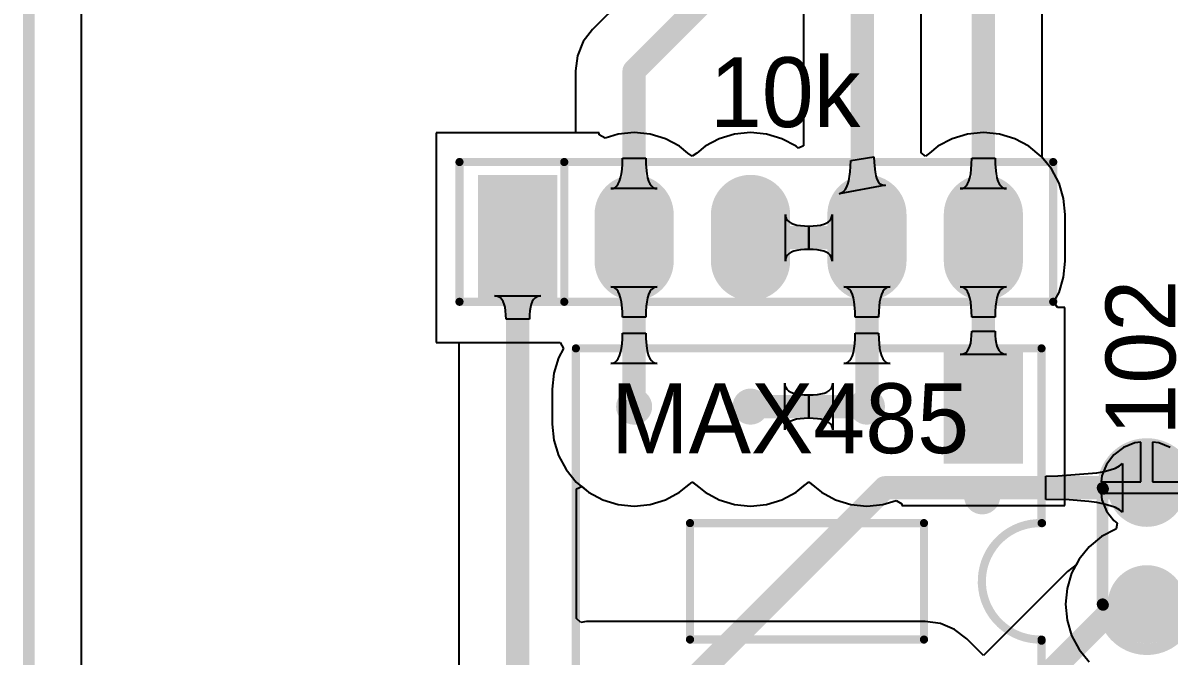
# Model space of a CAD drawing. Header units: millimetres. Extents: x 0 to 190, y 0 to 100.
# Drawn here: x -0.13 to 24.88, y 21.74 to 35.55 of the extents above; entities that cross this region are included whole.
import ezdxf

# ---------------------------------------------------------------- set-up
doc = ezdxf.new("R2010")
doc.units = ezdxf.units.MM
for name, color, linetype in [('BottomLayer', 5, 'Continuous'), ('BottomSolder', 6, 'Continuous'), ('KeepOutLayer', 6, 'Continuous'), ('MultiLayer', 9, 'Continuous'), ('PadHoleLayer', 156, 'Continuous'), ('TopLayer', 1, 'Continuous'), ('TopOverlay', 2, 'Continuous'), ('TopSolder', 216, 'Continuous')]:
    doc.layers.add(name, color=color, linetype=linetype)

# ---------------------------------------------------------------- blocks, each defined once
blk = doc.blocks.new('RN4_2')
at = {"layer": 'BottomLayer'}
blk.add_hatch(color=5, dxfattribs=at).paths.add_polyline_path([(-0.762, 1.27), (0.762, 1.27), (0.762, -1.27), (-0.762, -1.27)])
h = blk.add_hatch(color=5, dxfattribs=at)
edge = h.paths.add_edge_path()
edge.add_arc((2.54, -0.508), 0.762, 180, 360)
edge.add_line((3.302, -0.508), (3.302, 0.508))
edge.add_arc((2.54, 0.508), 0.762, 0, 180)
edge.add_line((1.778, 0.508), (1.778, -0.508))
h = blk.add_hatch(color=5, dxfattribs=at)
edge = h.paths.add_edge_path()
edge.add_arc((5.08, -0.508), 0.762, 180, 360)
edge.add_line((5.842, -0.508), (5.842, 0.508))
edge.add_arc((5.08, 0.508), 0.762, 0, 180)
edge.add_line((4.318, 0.508), (4.318, -0.508))
h = blk.add_hatch(color=5, dxfattribs=at)
edge = h.paths.add_edge_path()
edge.add_arc((7.62, -0.508), 0.762, 180, 360)
edge.add_line((8.382, -0.508), (8.382, 0.508))
edge.add_arc((7.62, 0.508), 0.762, 0, 180)
edge.add_line((6.858, 0.508), (6.858, -0.508))
h = blk.add_hatch(color=5, dxfattribs=at)
edge = h.paths.add_edge_path()
edge.add_arc((10.16, -0.508), 0.762, 180, 360)
edge.add_line((10.922, -0.508), (10.922, 0.508))
edge.add_arc((10.16, 0.508), 0.762, 0, 180)
edge.add_line((9.398, 0.508), (9.398, -0.508))
at = {"layer": 'BottomSolder'}
blk.add_hatch(color=6, dxfattribs=at).paths.add_polyline_path([(-0.8636, 1.3716), (0.8636, 1.3716), (0.8636, -1.3716), (-0.8636, -1.3716)])
h = blk.add_hatch(color=6, dxfattribs=at)
edge = h.paths.add_edge_path()
edge.add_arc((2.54, -0.508), 0.8636, 180, 360)
edge.add_line((3.4036, -0.508), (3.4036, 0.508))
edge.add_arc((2.54, 0.508), 0.8636, 0, 180)
edge.add_line((1.6764, 0.508), (1.6764, -0.508))
h = blk.add_hatch(color=6, dxfattribs=at)
edge = h.paths.add_edge_path()
edge.add_arc((5.08, -0.508), 0.8636, 180, 360)
edge.add_line((5.9436, -0.508), (5.9436, 0.508))
edge.add_arc((5.08, 0.508), 0.8636, 0, 180)
edge.add_line((4.2164, 0.508), (4.2164, -0.508))
h = blk.add_hatch(color=6, dxfattribs=at)
edge = h.paths.add_edge_path()
edge.add_arc((7.62, -0.508), 0.8636, 180, 360)
edge.add_line((8.4836, -0.508), (8.4836, 0.508))
edge.add_arc((7.62, 0.508), 0.8636, 0, 180)
edge.add_line((6.7564, 0.508), (6.7564, -0.508))
h = blk.add_hatch(color=6, dxfattribs=at)
edge = h.paths.add_edge_path()
edge.add_arc((10.16, -0.508), 0.8636, 180, 360)
edge.add_line((11.0236, -0.508), (11.0236, 0.508))
edge.add_arc((10.16, 0.508), 0.8636, 0, 180)
edge.add_line((9.2964, 0.508), (9.2964, -0.508))
at = {"layer": 'MultiLayer'}
blk.add_hatch(color=9, dxfattribs=at).paths.add_polyline_path([(-0.762, 1.27), (0.762, 1.27), (0.762, -1.27), (-0.762, -1.27)])
h = blk.add_hatch(color=9, dxfattribs=at)
edge = h.paths.add_edge_path()
edge.add_arc((2.54, -0.508), 0.762, 180, 360)
edge.add_line((3.302, -0.508), (3.302, 0.508))
edge.add_arc((2.54, 0.508), 0.762, 0, 180)
edge.add_line((1.778, 0.508), (1.778, -0.508))
h = blk.add_hatch(color=9, dxfattribs=at)
edge = h.paths.add_edge_path()
edge.add_arc((5.08, -0.508), 0.762, 180, 360)
edge.add_line((5.842, -0.508), (5.842, 0.508))
edge.add_arc((5.08, 0.508), 0.762, 0, 180)
edge.add_line((4.318, 0.508), (4.318, -0.508))
h = blk.add_hatch(color=9, dxfattribs=at)
edge = h.paths.add_edge_path()
edge.add_arc((7.62, -0.508), 0.762, 180, 360)
edge.add_line((8.382, -0.508), (8.382, 0.508))
edge.add_arc((7.62, 0.508), 0.762, 0, 180)
edge.add_line((6.858, 0.508), (6.858, -0.508))
h = blk.add_hatch(color=9, dxfattribs=at)
edge = h.paths.add_edge_path()
edge.add_arc((10.16, -0.508), 0.762, 180, 360)
edge.add_line((10.922, -0.508), (10.922, 0.508))
edge.add_arc((10.16, 0.508), 0.762, 0, 180)
edge.add_line((9.398, 0.508), (9.398, -0.508))
at = {"layer": 'PadHoleLayer'}
h = blk.add_hatch(color=156, dxfattribs=at)
edge = h.paths.add_edge_path()
edge.add_arc((0, 0), 0.4064, 0, 360)
h = blk.add_hatch(color=156, dxfattribs=at)
edge = h.paths.add_edge_path()
edge.add_arc((2.54, 0), 0.4064, 0, 360)
h = blk.add_hatch(color=156, dxfattribs=at)
edge = h.paths.add_edge_path()
edge.add_arc((5.08, 0), 0.4064, 0, 360)
h = blk.add_hatch(color=156, dxfattribs=at)
edge = h.paths.add_edge_path()
edge.add_arc((7.62, 0), 0.4064, 0, 360)
h = blk.add_hatch(color=156, dxfattribs=at)
edge = h.paths.add_edge_path()
edge.add_arc((10.16, 0), 0.4064, 0, 360)
at = {"layer": 'TopLayer'}
blk.add_hatch(color=1, dxfattribs=at).paths.add_polyline_path([(-0.762, 1.27), (0.762, 1.27), (0.762, -1.27), (-0.762, -1.27)])
h = blk.add_hatch(color=1, dxfattribs=at)
edge = h.paths.add_edge_path()
edge.add_arc((2.54, -0.508), 0.762, 180, 360)
edge.add_line((3.302, -0.508), (3.302, 0.508))
edge.add_arc((2.54, 0.508), 0.762, 0, 180)
edge.add_line((1.778, 0.508), (1.778, -0.508))
h = blk.add_hatch(color=1, dxfattribs=at)
edge = h.paths.add_edge_path()
edge.add_arc((5.08, -0.508), 0.762, 180, 360)
edge.add_line((5.842, -0.508), (5.842, 0.508))
edge.add_arc((5.08, 0.508), 0.762, 0, 180)
edge.add_line((4.318, 0.508), (4.318, -0.508))
h = blk.add_hatch(color=1, dxfattribs=at)
edge = h.paths.add_edge_path()
edge.add_arc((7.62, -0.508), 0.762, 180, 360)
edge.add_line((8.382, -0.508), (8.382, 0.508))
edge.add_arc((7.62, 0.508), 0.762, 0, 180)
edge.add_line((6.858, 0.508), (6.858, -0.508))
h = blk.add_hatch(color=1, dxfattribs=at)
edge = h.paths.add_edge_path()
edge.add_arc((10.16, -0.508), 0.762, 180, 360)
edge.add_line((10.922, -0.508), (10.922, 0.508))
edge.add_arc((10.16, 0.508), 0.762, 0, 180)
edge.add_line((9.398, 0.508), (9.398, -0.508))
at = {"layer": 'TopSolder'}
blk.add_hatch(color=216, dxfattribs=at).paths.add_polyline_path([(-0.8636, 1.3716), (0.8636, 1.3716), (0.8636, -1.3716), (-0.8636, -1.3716)])
h = blk.add_hatch(color=216, dxfattribs=at)
edge = h.paths.add_edge_path()
edge.add_arc((2.54, -0.508), 0.8636, 180, 360)
edge.add_line((3.4036, -0.508), (3.4036, 0.508))
edge.add_arc((2.54, 0.508), 0.8636, 0, 180)
edge.add_line((1.6764, 0.508), (1.6764, -0.508))
h = blk.add_hatch(color=216, dxfattribs=at)
edge = h.paths.add_edge_path()
edge.add_arc((5.08, -0.508), 0.8636, 180, 360)
edge.add_line((5.9436, -0.508), (5.9436, 0.508))
edge.add_arc((5.08, 0.508), 0.8636, 0, 180)
edge.add_line((4.2164, 0.508), (4.2164, -0.508))
h = blk.add_hatch(color=216, dxfattribs=at)
edge = h.paths.add_edge_path()
edge.add_arc((7.62, -0.508), 0.8636, 180, 360)
edge.add_line((8.4836, -0.508), (8.4836, 0.508))
edge.add_arc((7.62, 0.508), 0.8636, 0, 180)
edge.add_line((6.7564, 0.508), (6.7564, -0.508))
h = blk.add_hatch(color=216, dxfattribs=at)
edge = h.paths.add_edge_path()
edge.add_arc((10.16, -0.508), 0.8636, 180, 360)
edge.add_line((11.0236, -0.508), (11.0236, 0.508))
edge.add_arc((10.16, 0.508), 0.8636, 0, 180)
edge.add_line((9.2964, 0.508), (9.2964, -0.508))
at = {"layer": 'TopOverlay', "const_width": 0.1778}
for points in [[(-1.27, 1.651), (11.684, 1.651)], [(-1.27, -1.397), (-1.27, 1.651)], [(1.016, -1.397), (1.016, 1.651)], [(11.684, -1.397), (11.684, 1.651)], [(-1.27, -1.397), (11.684, -1.397)]]:
    blk.add_lwpolyline(points, dxfattribs=at)
at = {"layer": 'TopOverlay', "const_width": 0.0889}
for points in [[(-1.31445, 1.651, 1), (-1.22555, 1.651, 1)], [(-1.31445, 1.651, 1), (-1.22555, 1.651, 1)], [(0.97155, 1.651, 1), (1.06045, 1.651, 1)], [(11.63955, 1.651, 1), (11.72845, 1.651, 1)], [(11.63955, 1.651, 1), (11.72845, 1.651, 1)], [(-1.31445, -1.397, 1), (-1.22555, -1.397, 1)], [(-1.31445, -1.397, 1), (-1.22555, -1.397, 1)], [(0.97155, -1.397, 1), (1.06045, -1.397, 1)], [(11.63955, -1.397, 1), (11.72845, -1.397, 1)], [(11.63955, -1.397, 1), (11.72845, -1.397, 1)]]:
    blk.add_lwpolyline(points, format="xyb", close=True, dxfattribs=at)
blk = doc.blocks.new('DIP8_W0_3_14')
at = {"layer": 'BottomLayer'}
h = blk.add_hatch(color=5, dxfattribs=at)
edge = h.paths.add_edge_path()
edge.add_arc((0, 7.239), 0.762, 180, 360)
edge.add_line((0.762, 7.239), (0.762, 8.001))
edge.add_arc((0, 8.001), 0.762, 0, 180)
edge.add_line((-0.762, 8.001), (-0.762, 7.239))
h = blk.add_hatch(color=5, dxfattribs=at)
edge = h.paths.add_edge_path()
edge.add_arc((2.54, 7.239), 0.762, 180, 360)
edge.add_line((3.302, 7.239), (3.302, 8.001))
edge.add_arc((2.54, 8.001), 0.762, 0, 180)
edge.add_line((1.778, 8.001), (1.778, 7.239))
h = blk.add_hatch(color=5, dxfattribs=at)
edge = h.paths.add_edge_path()
edge.add_arc((5.08, 7.239), 0.762, 180, 360)
edge.add_line((5.842, 7.239), (5.842, 8.001))
edge.add_arc((5.08, 8.001), 0.762, 0, 180)
edge.add_line((4.318, 8.001), (4.318, 7.239))
h = blk.add_hatch(color=5, dxfattribs=at)
edge = h.paths.add_edge_path()
edge.add_arc((7.62, 7.239), 0.762, 180, 360)
edge.add_line((8.382, 7.239), (8.382, 8.001))
edge.add_arc((7.62, 8.001), 0.762, 0, 180)
edge.add_line((6.858, 8.001), (6.858, 7.239))
blk.add_hatch(color=5, dxfattribs=at).paths.add_polyline_path([(-0.762, -1.143), (-0.762, 1.143), (0.762, 1.143), (0.762, -1.143)])
at = {"layer": 'BottomSolder'}
h = blk.add_hatch(color=6, dxfattribs=at)
edge = h.paths.add_edge_path()
edge.add_arc((0, 7.239), 0.864, 180, 360)
edge.add_line((0.864, 7.239), (0.864, 8.001))
edge.add_arc((0, 8.001), 0.864, 0, 180)
edge.add_line((-0.864, 8.001), (-0.864, 7.239))
h = blk.add_hatch(color=6, dxfattribs=at)
edge = h.paths.add_edge_path()
edge.add_arc((2.54, 7.239), 0.864, 180, 360)
edge.add_line((3.404, 7.239), (3.404, 8.001))
edge.add_arc((2.54, 8.001), 0.864, 0, 180)
edge.add_line((1.676, 8.001), (1.676, 7.239))
h = blk.add_hatch(color=6, dxfattribs=at)
edge = h.paths.add_edge_path()
edge.add_arc((5.08, 7.239), 0.864, 180, 360)
edge.add_line((5.944, 7.239), (5.944, 8.001))
edge.add_arc((5.08, 8.001), 0.864, 0, 180)
edge.add_line((4.216, 8.001), (4.216, 7.239))
h = blk.add_hatch(color=6, dxfattribs=at)
edge = h.paths.add_edge_path()
edge.add_arc((7.62, 7.239), 0.864, 180, 360)
edge.add_line((8.484, 7.239), (8.484, 8.001))
edge.add_arc((7.62, 8.001), 0.864, 0, 180)
edge.add_line((6.756, 8.001), (6.756, 7.239))
blk.add_hatch(color=6, dxfattribs=at).paths.add_polyline_path([(-0.864, -1.245), (-0.864, 1.245), (0.864, 1.245), (0.864, -1.245)])
at = {"layer": 'MultiLayer'}
h = blk.add_hatch(color=9, dxfattribs=at)
edge = h.paths.add_edge_path()
edge.add_arc((0, 7.239), 0.762, 180, 360)
edge.add_line((0.762, 7.239), (0.762, 8.001))
edge.add_arc((0, 8.001), 0.762, 0, 180)
edge.add_line((-0.762, 8.001), (-0.762, 7.239))
h = blk.add_hatch(color=9, dxfattribs=at)
edge = h.paths.add_edge_path()
edge.add_arc((2.54, 7.239), 0.762, 180, 360)
edge.add_line((3.302, 7.239), (3.302, 8.001))
edge.add_arc((2.54, 8.001), 0.762, 0, 180)
edge.add_line((1.778, 8.001), (1.778, 7.239))
h = blk.add_hatch(color=9, dxfattribs=at)
edge = h.paths.add_edge_path()
edge.add_arc((5.08, 7.239), 0.762, 180, 360)
edge.add_line((5.842, 7.239), (5.842, 8.001))
edge.add_arc((5.08, 8.001), 0.762, 0, 180)
edge.add_line((4.318, 8.001), (4.318, 7.239))
h = blk.add_hatch(color=9, dxfattribs=at)
edge = h.paths.add_edge_path()
edge.add_arc((7.62, 7.239), 0.762, 180, 360)
edge.add_line((8.382, 7.239), (8.382, 8.001))
edge.add_arc((7.62, 8.001), 0.762, 0, 180)
edge.add_line((6.858, 8.001), (6.858, 7.239))
blk.add_hatch(color=9, dxfattribs=at).paths.add_polyline_path([(-0.762, -1.143), (-0.762, 1.143), (0.762, 1.143), (0.762, -1.143)])
at = {"layer": 'PadHoleLayer'}
h = blk.add_hatch(color=156, dxfattribs=at)
edge = h.paths.add_edge_path()
edge.add_arc((0, 7.62), 0.394, 0, 360)
h = blk.add_hatch(color=156, dxfattribs=at)
edge = h.paths.add_edge_path()
edge.add_arc((2.54, 7.62), 0.394, 0, 360)
h = blk.add_hatch(color=156, dxfattribs=at)
edge = h.paths.add_edge_path()
edge.add_arc((5.08, 7.62), 0.394, 0, 360)
h = blk.add_hatch(color=156, dxfattribs=at)
edge = h.paths.add_edge_path()
edge.add_arc((7.62, 7.62), 0.394, 0, 360)
h = blk.add_hatch(color=156, dxfattribs=at)
edge = h.paths.add_edge_path()
edge.add_arc((0, 0), 0.394, 0, 360)
h = blk.add_hatch(color=156, dxfattribs=at)
edge = h.paths.add_edge_path()
edge.add_arc((2.54, 0), 0.394, 0, 360)
h = blk.add_hatch(color=156, dxfattribs=at)
edge = h.paths.add_edge_path()
edge.add_arc((5.08, 0), 0.394, 0, 360)
h = blk.add_hatch(color=156, dxfattribs=at)
edge = h.paths.add_edge_path()
edge.add_arc((7.62, 0), 0.394, 0, 360)
at = {"layer": 'TopLayer'}
h = blk.add_hatch(color=1, dxfattribs=at)
edge = h.paths.add_edge_path()
edge.add_arc((0, 7.239), 0.762, 180, 360)
edge.add_line((0.762, 7.239), (0.762, 8.001))
edge.add_arc((0, 8.001), 0.762, 0, 180)
edge.add_line((-0.762, 8.001), (-0.762, 7.239))
h = blk.add_hatch(color=1, dxfattribs=at)
edge = h.paths.add_edge_path()
edge.add_arc((2.54, 7.239), 0.762, 180, 360)
edge.add_line((3.302, 7.239), (3.302, 8.001))
edge.add_arc((2.54, 8.001), 0.762, 0, 180)
edge.add_line((1.778, 8.001), (1.778, 7.239))
h = blk.add_hatch(color=1, dxfattribs=at)
edge = h.paths.add_edge_path()
edge.add_arc((5.08, 7.239), 0.762, 180, 360)
edge.add_line((5.842, 7.239), (5.842, 8.001))
edge.add_arc((5.08, 8.001), 0.762, 0, 180)
edge.add_line((4.318, 8.001), (4.318, 7.239))
h = blk.add_hatch(color=1, dxfattribs=at)
edge = h.paths.add_edge_path()
edge.add_arc((7.62, 7.239), 0.762, 180, 360)
edge.add_line((8.382, 7.239), (8.382, 8.001))
edge.add_arc((7.62, 8.001), 0.762, 0, 180)
edge.add_line((6.858, 8.001), (6.858, 7.239))
blk.add_hatch(color=1, dxfattribs=at).paths.add_polyline_path([(-0.762, -1.143), (-0.762, 1.143), (0.762, 1.143), (0.762, -1.143)])
at = {"layer": 'TopSolder'}
h = blk.add_hatch(color=216, dxfattribs=at)
edge = h.paths.add_edge_path()
edge.add_arc((0, 7.239), 0.864, 180, 360)
edge.add_line((0.864, 7.239), (0.864, 8.001))
edge.add_arc((0, 8.001), 0.864, 0, 180)
edge.add_line((-0.864, 8.001), (-0.864, 7.239))
h = blk.add_hatch(color=216, dxfattribs=at)
edge = h.paths.add_edge_path()
edge.add_arc((2.54, 7.239), 0.864, 180, 360)
edge.add_line((3.404, 7.239), (3.404, 8.001))
edge.add_arc((2.54, 8.001), 0.864, 0, 180)
edge.add_line((1.676, 8.001), (1.676, 7.239))
h = blk.add_hatch(color=216, dxfattribs=at)
edge = h.paths.add_edge_path()
edge.add_arc((5.08, 7.239), 0.864, 180, 360)
edge.add_line((5.944, 7.239), (5.944, 8.001))
edge.add_arc((5.08, 8.001), 0.864, 0, 180)
edge.add_line((4.216, 8.001), (4.216, 7.239))
h = blk.add_hatch(color=216, dxfattribs=at)
edge = h.paths.add_edge_path()
edge.add_arc((7.62, 7.239), 0.864, 180, 360)
edge.add_line((8.484, 7.239), (8.484, 8.001))
edge.add_arc((7.62, 8.001), 0.864, 0, 180)
edge.add_line((6.756, 8.001), (6.756, 7.239))
blk.add_hatch(color=216, dxfattribs=at).paths.add_polyline_path([(-0.864, -1.245), (-0.864, 1.245), (0.864, 1.245), (0.864, -1.245)])
at = {"layer": 'TopOverlay', "const_width": 0.178}
for points in [[(-1.27, 8.89), (-1.27, 5.105)], [(8.89, 8.89), (-1.27, 8.89)], [(8.89, 8.89), (8.89, -1.27)], [(1.295, 5.08), (1.295, 2.54)], [(6.401, 5.08), (1.295, 5.08)], [(6.401, 5.08), (6.401, 2.54)], [(-1.27, 2.54), (-1.27, -1.27)], [(6.401, 2.54), (1.295, 2.54)], [(8.89, -1.27), (-1.27, -1.27)]]:
    blk.add_lwpolyline(points, dxfattribs=at)
at = {"layer": 'TopOverlay'}
for points, const_width in [([(-1.314, 8.89, 1), (-1.226, 8.89, 1)], 0.0889), ([(-1.314, 8.89, 1), (-1.226, 8.89, 1)], 0.0889), ([(8.846, 8.89, 1), (8.934, 8.89, 1)], 0.0889), ([(8.846, 8.89, 1), (8.934, 8.89, 1)], 0.0889), ([(-1.314, 5.105, 1), (-1.226, 5.105, 1)], 0.0889), ([(-1.314, 5.08, 1), (-1.226, 5.08, 1)], 0.0889), ([(1.251, 5.08, 1), (1.34, 5.08, 1)], 0.0889), ([(1.251, 5.08, 1), (1.34, 5.08, 1)], 0.0889), ([(6.356, 5.08, 1), (6.445, 5.08, 1)], 0.0889), ([(6.356, 5.08, 1), (6.445, 5.08, 1)], 0.0889), ([(-1.324, 2.541, 1), (-1.235, 2.541, 1)], 0.0889), ([(-1.314, 2.54, 1), (-1.226, 2.54, 1)], 0.0889), ([(1.251, 2.54, 1), (1.34, 2.54, 1)], 0.0889), ([(1.251, 2.54, 1), (1.34, 2.54, 1)], 0.0889), ([(6.356, 2.54, 1), (6.445, 2.54, 1)], 0.0889), ([(6.356, 2.54, 1), (6.445, 2.54, 1)], 0.0889), ([(0.229, 1.956, 1), (-0.178, 1.956, 1)], 0.381), ([(-0.273, 1.956, 1), (-0.083, 1.956, 1)], 0.191), ([(0.133, 1.956, 1), (0.324, 1.956, 1)], 0.191), ([(-1.314, -1.27, 1), (-1.226, -1.27, 1)], 0.0889), ([(-1.314, -1.27, 1), (-1.226, -1.27, 1)], 0.0889), ([(8.846, -1.27, 1), (8.934, -1.27, 1)], 0.0889), ([(8.846, -1.27, 1), (8.934, -1.27, 1)], 0.0889)]:
    blk.add_lwpolyline(points, format="xyb", close=True, dxfattribs=dict(at, const_width=const_width))
at = {"layer": 'TopOverlay', "const_width": 0.178}
blk.add_lwpolyline([(-1.27, 5.08, -1.030551), (-1.28, 2.541)], format="xyb", dxfattribs=at)
blk = doc.blocks.new('_______18')
at = {"layer": 'BottomLayer'}
h = blk.add_hatch(color=5, dxfattribs=at)
edge = h.paths.add_edge_path()
edge.add_arc((-1.27, 0), 0.75, 0, 360)
h = blk.add_hatch(color=5, dxfattribs=at)
edge = h.paths.add_edge_path()
edge.add_arc((1.27, 0), 0.75, 0, 360)
at = {"layer": 'BottomSolder'}
h = blk.add_hatch(color=6, dxfattribs=at)
edge = h.paths.add_edge_path()
edge.add_arc((-1.27, 0), 0.852, 0, 360)
h = blk.add_hatch(color=6, dxfattribs=at)
edge = h.paths.add_edge_path()
edge.add_arc((1.27, 0), 0.852, 0, 360)
at = {"layer": 'MultiLayer'}
h = blk.add_hatch(color=9, dxfattribs=at)
edge = h.paths.add_edge_path()
edge.add_arc((-1.27, 0), 0.75, 0, 360)
h = blk.add_hatch(color=9, dxfattribs=at)
edge = h.paths.add_edge_path()
edge.add_arc((1.27, 0), 0.75, 0, 360)
at = {"layer": 'PadHoleLayer'}
h = blk.add_hatch(color=156, dxfattribs=at)
edge = h.paths.add_edge_path()
edge.add_arc((-1.27, 0), 0.35, 0, 360)
h = blk.add_hatch(color=156, dxfattribs=at)
edge = h.paths.add_edge_path()
edge.add_arc((1.27, 0), 0.35, 0, 360)
at = {"layer": 'TopLayer'}
h = blk.add_hatch(color=1, dxfattribs=at)
edge = h.paths.add_edge_path()
edge.add_arc((-1.27, 0), 0.75, 0, 360)
h = blk.add_hatch(color=1, dxfattribs=at)
edge = h.paths.add_edge_path()
edge.add_arc((1.27, 0), 0.75, 0, 360)
at = {"layer": 'TopSolder'}
h = blk.add_hatch(color=216, dxfattribs=at)
edge = h.paths.add_edge_path()
edge.add_arc((-1.27, 0), 0.852, 0, 360)
h = blk.add_hatch(color=216, dxfattribs=at)
edge = h.paths.add_edge_path()
edge.add_arc((1.27, 0), 0.852, 0, 360)
at = {"layer": 'TopOverlay', "const_width": 0.254}
for points in [[(-1.27, -0.954, -1.018859), (-1.285, 0.955)], [(1.245, 0.954, -1.018859), (1.259, -0.955)]]:
    blk.add_lwpolyline(points, format="xyb", dxfattribs=at)
at = {"layer": 'TopOverlay', "const_width": 0.127}
for points in [[(-1.348, 0.955, 1), (-1.221, 0.955, 1)], [(-1.333, 0.965, 1), (-1.206, 0.965, 1)], [(1.181, 0.954, 1), (1.308, 0.954, 1)], [(1.206, 0.965, 1), (1.333, 0.965, 1)], [(-1.334, -0.954, 1), (-1.207, -0.954, 1)], [(-1.308, -0.965, 1), (-1.181, -0.965, 1)], [(1.13, -0.965, 1), (1.257, -0.965, 1)], [(1.196, -0.955, 1), (1.323, -0.955, 1)]]:
    blk.add_lwpolyline(points, format="xyb", close=True, dxfattribs=at)
at = {"layer": 'TopOverlay', "const_width": 0.254}
for points in [[(-1.27, 0.965), (1.27, 0.965)], [(-1.245, -0.965), (1.194, -0.965)]]:
    blk.add_lwpolyline(points, dxfattribs=at)

msp = doc.modelspace()

# ---------------------------------------------------------------- linework, layer by layer
at = {"layer": 'BottomLayer'}
for p, q in [((1.153, 1.175), (1.153, 98.923)), ((22.109, 32.611), (22.109, 51.158)), ((12.96, 36.061), (12.302, 35.404)), ((12.302, 35.404), (12.099, 35.139)), ((12.099, 35.139), (11.971, 34.83)), ((11.971, 34.83), (11.927, 34.498)), ((11.927, 34.498), (11.927, 33.147)), ((11.927, 33.147), (8.89, 33.147)), ((8.89, 33.147), (8.89, 28.575)), ((12.951, 32.467), (12.954, 32.593)), ((12.954, 32.593), (13.462, 32.593)), ((13.462, 32.593), (13.465, 32.467)), ((20.571, 32.467), (20.574, 32.593)), ((20.574, 32.593), (21.082, 32.593)), ((21.082, 32.593), (21.085, 32.467)), ((22.314, 32.362), (22.109, 32.611)), ((12.931, 32.256), (12.944, 32.355)), ((12.944, 32.355), (12.951, 32.467)), ((13.465, 32.467), (13.485, 32.256)), ((20.551, 32.256), (20.564, 32.355)), ((20.564, 32.355), (20.571, 32.467)), ((21.085, 32.467), (21.105, 32.256)), ((22.479, 32.053), (22.314, 32.362)), ((12.83, 31.991), (12.863, 32.037)), ((12.863, 32.037), (12.891, 32.097)), ((12.891, 32.097), (12.914, 32.17)), ((12.914, 32.17), (12.931, 32.256)), ((13.485, 32.256), (13.502, 32.17)), ((13.502, 32.17), (13.525, 32.097)), ((13.525, 32.097), (13.553, 32.037)), ((13.553, 32.037), (13.586, 31.991)), ((20.45, 31.991), (20.483, 32.037)), ((20.483, 32.037), (20.511, 32.097)), ((20.511, 32.097), (20.534, 32.17)), ((20.534, 32.17), (20.551, 32.256)), ((21.105, 32.256), (21.122, 32.17)), ((21.122, 32.17), (21.145, 32.097)), ((21.145, 32.097), (21.173, 32.037)), ((21.173, 32.037), (21.206, 31.991)), ((22.58, 31.718), (22.479, 32.053)), ((12.702, 31.932), (12.75, 31.938)), ((13.714, 31.932), (12.702, 31.932)), ((12.75, 31.938), (12.793, 31.958)), ((12.793, 31.958), (12.83, 31.991)), ((13.586, 31.991), (13.623, 31.958)), ((13.623, 31.958), (13.666, 31.938)), ((13.666, 31.938), (13.714, 31.932)), ((20.322, 31.932), (20.37, 31.938)), ((21.334, 31.932), (20.322, 31.932)), ((20.37, 31.938), (20.413, 31.958)), ((20.413, 31.958), (20.45, 31.991)), ((21.206, 31.991), (21.243, 31.958)), ((21.243, 31.958), (21.286, 31.938)), ((21.286, 31.938), (21.334, 31.932)), ((22.615, 31.369), (22.58, 31.718)), ((16.508, 30.353), (16.508, 31.369)), ((16.508, 31.369), (16.513, 31.32)), ((16.513, 31.32), (16.528, 31.277)), ((16.528, 31.277), (16.554, 31.239)), ((17.482, 31.239), (17.508, 31.278)), ((17.508, 31.278), (17.523, 31.321)), ((17.523, 31.321), (17.528, 31.369)), ((17.528, 31.369), (17.528, 30.353)), ((22.615, 30.353), (22.615, 31.369)), ((16.554, 31.239), (16.589, 31.206)), ((16.589, 31.206), (16.635, 31.178)), ((16.635, 31.178), (16.692, 31.156)), ((16.692, 31.156), (16.758, 31.138)), ((16.758, 31.138), (16.835, 31.125)), ((16.835, 31.125), (16.922, 31.118)), ((16.922, 31.118), (17.019, 31.115)), ((17.017, 31.115), (17.114, 31.118)), ((17.017, 30.607), (17.017, 31.115)), ((17.019, 31.115), (17.019, 30.607)), ((17.114, 31.118), (17.201, 31.125)), ((17.201, 31.125), (17.278, 31.138)), ((17.278, 31.138), (17.344, 31.156)), ((17.344, 31.156), (17.401, 31.178)), ((17.401, 31.178), (17.447, 31.206)), ((17.447, 31.206), (17.482, 31.239)), ((16.589, 30.516), (16.554, 30.483)), ((16.635, 30.543), (16.589, 30.516)), ((16.692, 30.566), (16.635, 30.543)), ((16.758, 30.584), (16.692, 30.566)), ((16.835, 30.597), (16.758, 30.584)), ((16.922, 30.604), (16.835, 30.597)), ((17.019, 30.607), (16.922, 30.604)), ((17.114, 30.604), (17.017, 30.607)), ((17.201, 30.597), (17.114, 30.604)), ((17.278, 30.584), (17.201, 30.597)), ((17.344, 30.566), (17.278, 30.584)), ((17.401, 30.544), (17.344, 30.566)), ((17.447, 30.516), (17.401, 30.544)), ((17.482, 30.483), (17.447, 30.516)), ((16.513, 30.401), (16.508, 30.353)), ((16.528, 30.444), (16.513, 30.401)), ((16.554, 30.483), (16.528, 30.444)), ((17.508, 30.445), (17.482, 30.483)), ((17.523, 30.402), (17.508, 30.445)), ((17.528, 30.353), (17.523, 30.402)), ((22.58, 30.004), (22.615, 30.353)), ((12.75, 29.784), (12.702, 29.79)), ((12.702, 29.79), (13.714, 29.79)), ((12.793, 29.764), (12.75, 29.784)), ((12.83, 29.731), (12.793, 29.764)), ((13.623, 29.764), (13.586, 29.731)), ((13.666, 29.784), (13.623, 29.764)), ((13.714, 29.79), (13.666, 29.784)), ((17.83, 29.784), (17.782, 29.79)), ((17.782, 29.79), (18.794, 29.79)), ((17.873, 29.764), (17.83, 29.784)), ((17.91, 29.731), (17.873, 29.764)), ((18.703, 29.764), (18.666, 29.731)), ((18.746, 29.784), (18.703, 29.764)), ((18.794, 29.79), (18.746, 29.784)), ((20.37, 29.784), (20.322, 29.79)), ((20.322, 29.79), (21.334, 29.79)), ((20.413, 29.764), (20.37, 29.784)), ((20.45, 29.731), (20.413, 29.764)), ((21.243, 29.764), (21.206, 29.731)), ((21.286, 29.784), (21.243, 29.764)), ((21.334, 29.79), (21.286, 29.784)), ((22.479, 29.669), (22.58, 30.004)), ((10.208, 29.589), (10.16, 29.594)), ((10.16, 29.594), (11.176, 29.594)), ((10.251, 29.574), (10.208, 29.589)), ((10.29, 29.548), (10.251, 29.574)), ((10.323, 29.513), (10.29, 29.548)), ((10.351, 29.467), (10.323, 29.513)), ((11.013, 29.513), (10.986, 29.467)), ((11.046, 29.548), (11.013, 29.513)), ((11.085, 29.574), (11.046, 29.548)), ((11.128, 29.589), (11.085, 29.574)), ((11.176, 29.594), (11.128, 29.589)), ((12.863, 29.685), (12.83, 29.731)), ((12.891, 29.625), (12.863, 29.685)), ((12.914, 29.552), (12.891, 29.625)), ((12.931, 29.466), (12.914, 29.552)), ((13.502, 29.552), (13.485, 29.466)), ((13.525, 29.625), (13.502, 29.552)), ((13.553, 29.685), (13.525, 29.625)), ((13.586, 29.731), (13.553, 29.685)), ((17.943, 29.685), (17.91, 29.731)), ((17.971, 29.625), (17.943, 29.685)), ((17.994, 29.552), (17.971, 29.625)), ((18.011, 29.466), (17.994, 29.552)), ((18.582, 29.552), (18.565, 29.466)), ((18.605, 29.625), (18.582, 29.552)), ((18.633, 29.685), (18.605, 29.625)), ((18.666, 29.731), (18.633, 29.685)), ((20.483, 29.685), (20.45, 29.731)), ((20.511, 29.625), (20.483, 29.685)), ((20.534, 29.552), (20.511, 29.625)), ((20.551, 29.466), (20.534, 29.552)), ((21.122, 29.552), (21.105, 29.466)), ((21.145, 29.625), (21.122, 29.552)), ((21.173, 29.685), (21.145, 29.625)), ((21.206, 29.731), (21.173, 29.685)), ((22.369, 29.464), (22.479, 29.669)), ((10.373, 29.411), (10.351, 29.467)), ((10.391, 29.345), (10.373, 29.411)), ((10.404, 29.269), (10.391, 29.345)), ((10.411, 29.183), (10.404, 29.269)), ((10.932, 29.269), (10.925, 29.183)), ((10.945, 29.345), (10.932, 29.269)), ((10.963, 29.411), (10.945, 29.345)), ((10.986, 29.467), (10.963, 29.411)), ((12.951, 29.255), (12.931, 29.466)), ((13.472, 29.367), (13.465, 29.255)), ((13.485, 29.466), (13.472, 29.367)), ((18.031, 29.255), (18.011, 29.466)), ((18.552, 29.367), (18.545, 29.255)), ((18.565, 29.466), (18.552, 29.367)), ((20.571, 29.255), (20.551, 29.466)), ((21.092, 29.367), (21.085, 29.255)), ((21.105, 29.466), (21.092, 29.367)), ((22.445, 29.337), (22.369, 29.464)), ((22.606, 29.337), (22.445, 29.337)), ((22.606, 25.019), (22.606, 29.337)), ((10.414, 29.086), (10.411, 29.183)), ((10.922, 29.086), (10.414, 29.086)), ((10.925, 29.183), (10.922, 29.086)), ((12.954, 29.129), (12.951, 29.255)), ((13.462, 29.129), (12.954, 29.129)), ((13.465, 29.255), (13.462, 29.129)), ((18.034, 29.129), (18.031, 29.255)), ((18.542, 29.129), (18.034, 29.129)), ((18.545, 29.255), (18.542, 29.129)), ((20.574, 29.129), (20.571, 29.255)), ((21.082, 29.129), (20.574, 29.129)), ((21.085, 29.255), (21.082, 29.129)), ((12.951, 28.657), (12.954, 28.783)), ((12.954, 28.783), (13.462, 28.783)), ((13.462, 28.783), (13.465, 28.657)), ((18.031, 28.657), (18.034, 28.783)), ((18.034, 28.783), (18.542, 28.783)), ((18.542, 28.783), (18.545, 28.657)), ((20.571, 28.729), (20.574, 28.826)), ((20.574, 28.826), (21.082, 28.826)), ((21.082, 28.826), (21.085, 28.729)), ((8.89, 28.575), (9.387, 28.575)), ((9.387, 28.575), (9.387, 20.784)), ((12.931, 28.446), (12.944, 28.545)), ((12.944, 28.545), (12.951, 28.657)), ((13.465, 28.657), (13.485, 28.446)), ((18.011, 28.446), (18.024, 28.545)), ((18.024, 28.545), (18.031, 28.657)), ((18.545, 28.657), (18.565, 28.446)), ((20.533, 28.499), (20.551, 28.565)), ((20.551, 28.565), (20.564, 28.642)), ((20.564, 28.642), (20.571, 28.729)), ((21.085, 28.729), (21.092, 28.642)), ((21.092, 28.642), (21.105, 28.565)), ((21.105, 28.565), (21.123, 28.499)), ((12.863, 28.227), (12.891, 28.287)), ((12.891, 28.287), (12.914, 28.36)), ((12.914, 28.36), (12.931, 28.446)), ((13.485, 28.446), (13.502, 28.36)), ((13.502, 28.36), (13.525, 28.287)), ((13.525, 28.287), (13.553, 28.227)), ((17.943, 28.227), (17.971, 28.287)), ((17.971, 28.287), (17.994, 28.36)), ((17.994, 28.36), (18.011, 28.446)), ((18.565, 28.446), (18.582, 28.36)), ((18.582, 28.36), (18.605, 28.287)), ((18.605, 28.287), (18.633, 28.227)), ((20.32, 28.315), (20.368, 28.32)), ((21.336, 28.315), (20.32, 28.315)), ((20.368, 28.32), (20.411, 28.335)), ((20.411, 28.335), (20.45, 28.361)), ((20.45, 28.361), (20.483, 28.397)), ((20.483, 28.397), (20.511, 28.443)), ((20.511, 28.443), (20.533, 28.499)), ((21.123, 28.499), (21.145, 28.443)), ((21.145, 28.443), (21.173, 28.397)), ((21.173, 28.397), (21.206, 28.361)), ((21.206, 28.361), (21.245, 28.335)), ((21.245, 28.335), (21.288, 28.32)), ((21.288, 28.32), (21.336, 28.315)), ((12.702, 28.122), (12.75, 28.128)), ((13.714, 28.122), (12.702, 28.122)), ((12.75, 28.128), (12.793, 28.148)), ((12.793, 28.148), (12.83, 28.181)), ((12.83, 28.181), (12.863, 28.227)), ((13.553, 28.227), (13.586, 28.181)), ((13.586, 28.181), (13.623, 28.148)), ((13.623, 28.148), (13.666, 28.128)), ((13.666, 28.128), (13.714, 28.122)), ((17.782, 28.122), (17.83, 28.128)), ((18.794, 28.122), (17.782, 28.122)), ((17.83, 28.128), (17.873, 28.148)), ((17.873, 28.148), (17.91, 28.181)), ((17.91, 28.181), (17.943, 28.227)), ((18.633, 28.227), (18.666, 28.181)), ((18.666, 28.181), (18.703, 28.148)), ((18.703, 28.148), (18.746, 28.128)), ((18.746, 28.128), (18.794, 28.122)), ((16.495, 26.67), (16.495, 27.686)), ((16.495, 27.686), (16.5, 27.637)), ((16.5, 27.637), (16.516, 27.594)), ((16.516, 27.594), (16.542, 27.556)), ((16.542, 27.556), (16.579, 27.523)), ((16.579, 27.523), (16.626, 27.495)), ((17.41, 27.495), (17.457, 27.523)), ((17.457, 27.523), (17.494, 27.556)), ((17.494, 27.556), (17.52, 27.594)), ((17.52, 27.594), (17.536, 27.637)), ((17.536, 27.637), (17.541, 27.686)), ((17.541, 27.686), (17.541, 26.67)), ((16.626, 27.495), (16.684, 27.473)), ((16.684, 27.473), (16.752, 27.455)), ((16.752, 27.455), (16.83, 27.442)), ((16.83, 27.442), (16.919, 27.435)), ((16.919, 27.435), (17.019, 27.432)), ((17.017, 27.432), (17.117, 27.435)), ((17.017, 26.924), (17.017, 27.432)), ((17.019, 27.432), (17.019, 26.924)), ((17.117, 27.435), (17.206, 27.442)), ((17.206, 27.442), (17.284, 27.455)), ((17.284, 27.455), (17.352, 27.473)), ((17.352, 27.473), (17.41, 27.495)), ((16.516, 26.762), (16.5, 26.719)), ((16.542, 26.8), (16.516, 26.762)), ((16.579, 26.833), (16.542, 26.8)), ((16.626, 26.861), (16.579, 26.833)), ((16.684, 26.883), (16.626, 26.861)), ((16.752, 26.901), (16.684, 26.883)), ((16.83, 26.914), (16.752, 26.901)), ((16.919, 26.921), (16.83, 26.914)), ((17.019, 26.924), (16.919, 26.921)), ((17.117, 26.921), (17.017, 26.924)), ((17.206, 26.914), (17.117, 26.921)), ((17.284, 26.901), (17.206, 26.914)), ((17.352, 26.883), (17.284, 26.901)), ((17.41, 26.861), (17.352, 26.883)), ((17.457, 26.833), (17.41, 26.861)), ((17.494, 26.8), (17.457, 26.833)), ((17.52, 26.762), (17.494, 26.8)), ((17.536, 26.719), (17.52, 26.762)), ((16.5, 26.719), (16.495, 26.67)), ((17.541, 26.67), (17.536, 26.719)), ((23.887, 26.285), (23.678, 26.124)), ((24.132, 26.386), (23.887, 26.285)), ((24.267, 26.404), (24.132, 26.386)), ((24.267, 25.535), (24.267, 26.404)), ((24.656, 26.386), (24.521, 26.404)), ((24.521, 26.404), (24.521, 25.535)), ((24.9, 26.285), (24.656, 26.386)), ((23.678, 26.124), (23.517, 25.914)), ((23.517, 25.914), (23.415, 25.67)), ((14.201, 25.311), (14.471, 25.534)), ((14.471, 25.534), (14.485, 25.534)), ((14.485, 25.534), (14.755, 25.311)), ((16.921, 25.46), (17.018, 25.529)), ((17.018, 25.529), (17.115, 25.46)), ((23.415, 25.67), (23.398, 25.535)), ((23.398, 25.535), (24.267, 25.535)), ((24.521, 25.535), (25.39, 25.535)), ((11.949, 25.382), (12.064, 25.436)), ((11.949, 22.557), (11.949, 25.382)), ((12.064, 25.436), (12.215, 25.311)), ((12.215, 25.311), (12.524, 25.146)), ((13.892, 25.146), (14.201, 25.311)), ((14.755, 25.311), (15.064, 25.146)), ((16.432, 25.146), (16.741, 25.311)), ((16.741, 25.311), (16.921, 25.46)), ((17.115, 25.46), (17.295, 25.311)), ((17.295, 25.311), (17.604, 25.146)), ((24.394, 25.281), (23.398, 25.281)), ((23.398, 25.281), (23.415, 25.146)), ((25.39, 25.281), (24.394, 25.281)), ((12.524, 25.146), (12.859, 25.045)), ((12.859, 25.045), (13.208, 25.01)), ((13.208, 25.01), (13.557, 25.045)), ((13.557, 25.045), (13.892, 25.146)), ((15.064, 25.146), (15.399, 25.045)), ((15.399, 25.045), (15.748, 25.01)), ((15.748, 25.01), (16.097, 25.045)), ((16.097, 25.045), (16.432, 25.146)), ((17.604, 25.146), (17.939, 25.045)), ((17.939, 25.045), (18.288, 25.01)), ((18.288, 25.01), (18.637, 25.045)), ((18.637, 25.045), (18.923, 25.132)), ((18.923, 25.132), (19.05, 25.059)), ((19.05, 25.059), (19.05, 25.019)), ((19.05, 25.019), (22.606, 25.019)), ((23.415, 25.146), (23.517, 24.901)), ((23.517, 24.901), (23.678, 24.692)), ((23.715, 24.507), (23.408, 24.343)), ((23.678, 24.692), (23.75, 24.636)), ((23.727, 24.511), (23.715, 24.507)), ((23.75, 24.636), (23.727, 24.511)), ((23.408, 24.343), (23.139, 24.123)), ((23.139, 24.123), (22.918, 23.854)), ((22.918, 23.854), (22.852, 23.73)), ((22.661, 23.584), (20.828, 21.751)), ((22.852, 23.73), (22.661, 23.584)), ((12.044, 22.473), (11.949, 22.557)), ((12.172, 22.49), (12.044, 22.473)), ((19.558, 22.49), (12.172, 22.49)), ((19.89, 22.446), (19.558, 22.49)), ((20.198, 22.318), (19.89, 22.446)), ((20.464, 22.115), (20.198, 22.318)), ((20.828, 21.751), (20.464, 22.115))]:
    msp.add_line(p, q, dxfattribs=at)
at = {"layer": 'BottomLayer', "const_width": 0.508}
for points in [[(20.828, 30.861), (20.828, 51.689)], [(13.208, 34.498), (20.066, 41.356)], [(13.208, 30.861), (13.208, 34.498)], [(10.668, 19.705), (10.668, 30.861)], [(13.208, 27.178), (13.208, 30.861)], [(15.748, 30.861), (18.288, 30.861)], [(18.288, 27.178), (18.288, 30.861)], [(20.828, 27.178), (20.828, 30.861)], [(15.748, 27.178), (18.288, 27.178)], [(24.394, 25.408), (27.086, 25.408)], [(24.204, 22.678), (24.394, 22.868)], [(24.394, 22.868), (27.086, 22.868)], [(20.828, 19.939), (23.567, 22.678)], [(23.567, 22.678), (24.204, 22.678)]]:
    msp.add_lwpolyline(points, dxfattribs=at)
at = {"layer": 'BottomLayer', "const_width": 0.254}
for points in [[(13.081, 34.498, 1), (13.335, 34.498, 1)], [(13.081, 34.498, 1), (13.335, 34.498, 1)], [(10.541, 30.861, 1), (10.795, 30.861, 1)], [(13.081, 30.861, 1), (13.335, 30.861, 1)], [(13.081, 30.861, 1), (13.335, 30.861, 1)], [(15.621, 30.861, 1), (15.875, 30.861, 1)], [(18.161, 30.861, 1), (18.415, 30.861, 1)], [(18.161, 30.861, 1), (18.415, 30.861, 1)], [(20.701, 30.861, 1), (20.955, 30.861, 1)], [(20.701, 30.861, 1), (20.955, 30.861, 1)], [(13.081, 27.178, 1), (13.335, 27.178, 1)], [(15.621, 27.178, 1), (15.875, 27.178, 1)], [(18.161, 27.178, 1), (18.415, 27.178, 1)], [(18.161, 27.178, 1), (18.415, 27.178, 1)], [(20.701, 27.178, 1), (20.955, 27.178, 1)], [(24.267, 25.408, 1), (24.521, 25.408, 1)], [(24.267, 22.868, 1), (24.521, 22.868, 1)], [(24.267, 22.868, 1), (24.521, 22.868, 1)], [(23.44, 22.678, 1), (23.694, 22.678, 1)], [(23.44, 22.678, 1), (23.694, 22.678, 1)], [(24.077, 22.678, 1), (24.331, 22.678, 1)], [(24.077, 22.678, 1), (24.331, 22.678, 1)]]:
    msp.add_lwpolyline(points, format="xyb", close=True, dxfattribs=at)
at = {"layer": 'KeepOutLayer', "const_width": 0.254}
msp.add_lwpolyline([(0, 0), (0, 100.076)], dxfattribs=at)
at = {"layer": 'TopLayer'}
for p, q in [((1.153, 1.175), (1.153, 98.923)), ((19.468, 32.714), (19.468, 41.393)), ((16.906, 41.223), (16.906, 32.867)), ((12.446, 33.147), (8.89, 33.147)), ((8.89, 33.147), (8.89, 28.575)), ((12.446, 33.107), (12.446, 33.147)), ((12.573, 33.034), (12.446, 33.107)), ((12.859, 33.121), (12.573, 33.034)), ((13.208, 33.156), (12.859, 33.121)), ((13.557, 33.121), (13.208, 33.156)), ((13.892, 33.02), (13.557, 33.121)), ((14.201, 32.855), (13.892, 33.02)), ((15.064, 33.02), (14.755, 32.855)), ((15.399, 33.121), (15.064, 33.02)), ((15.748, 33.156), (15.399, 33.121)), ((16.097, 33.121), (15.748, 33.156)), ((16.432, 33.02), (16.097, 33.121)), ((16.741, 32.855), (16.432, 33.02)), ((20.144, 33.02), (19.835, 32.855)), ((20.479, 33.121), (20.144, 33.02)), ((20.828, 33.156), (20.479, 33.121)), ((21.177, 33.121), (20.828, 33.156)), ((21.512, 33.02), (21.177, 33.121)), ((21.821, 32.855), (21.512, 33.02)), ((14.381, 32.706), (14.201, 32.855)), ((14.755, 32.855), (14.575, 32.706)), ((16.791, 32.813), (16.741, 32.855)), ((16.906, 32.867), (16.791, 32.813)), ((19.835, 32.855), (19.655, 32.706)), ((22.091, 32.632), (21.821, 32.855)), ((14.478, 32.637), (14.381, 32.706)), ((14.575, 32.706), (14.478, 32.637)), ((17.93, 32.418), (17.933, 32.548)), ((17.933, 32.548), (18.441, 32.624)), ((18.441, 32.624), (18.444, 32.499)), ((19.565, 32.642), (19.468, 32.714)), ((19.655, 32.706), (19.565, 32.642)), ((22.314, 32.362), (22.091, 32.632)), ((17.91, 32.197), (17.923, 32.301)), ((17.923, 32.301), (17.93, 32.418)), ((18.444, 32.499), (18.464, 32.291)), ((18.464, 32.291), (18.481, 32.208)), ((22.479, 32.053), (22.314, 32.362)), ((18.694, 32.009), (17.681, 31.821)), ((17.842, 31.96), (17.87, 32.026)), ((17.87, 32.026), (17.893, 32.105)), ((17.893, 32.105), (17.91, 32.197)), ((18.481, 32.208), (18.504, 32.139)), ((18.504, 32.139), (18.532, 32.085)), ((18.532, 32.085), (18.565, 32.045)), ((18.565, 32.045), (18.603, 32.019)), ((18.603, 32.019), (18.646, 32.007)), ((18.646, 32.007), (18.694, 32.009)), ((22.58, 31.718), (22.479, 32.053)), ((17.681, 31.821), (17.729, 31.837)), ((17.729, 31.837), (17.772, 31.865)), ((17.772, 31.865), (17.81, 31.906)), ((17.81, 31.906), (17.842, 31.96)), ((22.615, 31.369), (22.58, 31.718)), ((22.615, 30.353), (22.615, 31.369)), ((22.58, 30.004), (22.615, 30.353)), ((22.479, 29.669), (22.58, 30.004)), ((22.369, 29.464), (22.479, 29.669)), ((22.445, 29.337), (22.369, 29.464)), ((22.606, 29.337), (22.445, 29.337)), ((22.606, 25.019), (22.606, 29.337)), ((8.89, 28.575), (11.591, 28.575)), ((11.591, 28.575), (11.667, 28.448)), ((11.667, 28.448), (11.557, 28.243)), ((11.557, 28.243), (11.456, 27.908)), ((11.456, 27.908), (11.421, 27.559)), ((11.421, 27.559), (11.421, 26.797)), ((11.421, 26.797), (11.456, 26.448)), ((11.456, 26.448), (11.557, 26.113)), ((23.887, 26.285), (23.678, 26.124)), ((24.132, 26.386), (23.887, 26.285)), ((24.267, 26.404), (24.132, 26.386)), ((24.267, 25.535), (24.267, 26.404)), ((24.656, 26.386), (24.521, 26.404)), ((24.521, 26.404), (24.521, 25.535)), ((24.9, 26.285), (24.656, 26.386)), ((11.557, 26.113), (11.722, 25.804)), ((23.678, 26.124), (23.517, 25.914)), ((11.722, 25.804), (11.945, 25.534)), ((23.306, 25.731), (23.463, 25.761)), ((23.517, 25.914), (23.415, 25.67)), ((23.463, 25.761), (23.596, 25.797)), ((23.596, 25.797), (23.708, 25.839)), ((23.708, 25.839), (23.797, 25.886)), ((23.797, 25.886), (23.864, 25.938)), ((23.864, 25.938), (23.864, 24.877)), ((11.945, 25.534), (12.215, 25.311)), ((14.381, 25.46), (14.478, 25.529)), ((14.478, 25.529), (14.575, 25.46)), ((16.741, 25.311), (17.011, 25.534)), ((17.011, 25.534), (17.025, 25.534)), ((17.025, 25.534), (17.295, 25.311)), ((22.188, 25.662), (22.456, 25.665)), ((22.188, 25.154), (22.188, 25.662)), ((22.456, 25.665), (23.306, 25.731)), ((23.415, 25.67), (23.398, 25.535)), ((23.398, 25.535), (24.267, 25.535)), ((24.521, 25.535), (25.39, 25.535)), ((12.215, 25.311), (12.524, 25.146)), ((13.892, 25.146), (14.201, 25.311)), ((14.201, 25.311), (14.381, 25.46)), ((14.575, 25.46), (14.755, 25.311)), ((14.755, 25.311), (15.064, 25.146)), ((16.432, 25.146), (16.741, 25.311)), ((17.295, 25.311), (17.604, 25.146)), ((24.394, 25.281), (23.398, 25.281)), ((23.398, 25.281), (23.415, 25.146)), ((25.39, 25.281), (24.394, 25.281)), ((12.524, 25.146), (12.859, 25.045)), ((12.859, 25.045), (13.208, 25.01)), ((13.208, 25.01), (13.557, 25.045)), ((13.557, 25.045), (13.892, 25.146)), ((15.064, 25.146), (15.399, 25.045)), ((15.399, 25.045), (15.748, 25.01)), ((15.748, 25.01), (16.097, 25.045)), ((16.097, 25.045), (16.432, 25.146)), ((17.604, 25.146), (17.939, 25.045)), ((17.939, 25.045), (18.288, 25.01)), ((18.288, 25.01), (18.637, 25.045)), ((18.637, 25.045), (18.923, 25.132)), ((18.923, 25.132), (19.05, 25.059)), ((19.05, 25.059), (19.05, 25.019)), ((19.05, 25.019), (22.606, 25.019)), ((22.703, 25.143), (22.188, 25.154)), ((23.127, 25.11), (22.703, 25.143)), ((23.306, 25.085), (23.127, 25.11)), ((23.463, 25.054), (23.306, 25.085)), ((23.415, 25.146), (23.517, 24.901)), ((23.596, 25.018), (23.463, 25.054)), ((23.708, 24.977), (23.596, 25.018)), ((23.517, 24.901), (23.678, 24.692)), ((23.797, 24.93), (23.708, 24.977)), ((23.864, 24.877), (23.797, 24.93)), ((23.715, 24.507), (23.408, 24.343)), ((23.678, 24.692), (23.75, 24.636)), ((23.727, 24.511), (23.715, 24.507)), ((23.75, 24.636), (23.727, 24.511)), ((23.408, 24.343), (23.139, 24.123)), ((23.139, 24.123), (22.918, 23.854)), ((22.918, 23.854), (22.754, 23.547)), ((22.754, 23.547), (22.653, 23.214)), ((22.653, 23.214), (22.619, 22.868)), ((22.619, 22.868), (22.653, 22.522)), ((22.653, 22.522), (22.754, 22.189)), ((22.754, 22.189), (22.918, 21.882)), ((22.918, 21.882), (23.139, 21.613))]:
    msp.add_line(p, q, dxfattribs=at)
at = {"layer": 'TopLayer', "const_width": 0.508}
for points in [[(18.187, 30.962), (18.187, 42.835)], [(18.187, 30.962), (18.288, 30.861)], [(13.208, 19.939), (18.677, 25.408)], [(18.677, 25.408), (24.394, 25.408)]]:
    msp.add_lwpolyline(points, dxfattribs=at)
at = {"layer": 'TopLayer', "const_width": 0.254}
for points in [[(18.06, 30.962, 1), (18.314, 30.962, 1)], [(18.06, 30.962, 1), (18.314, 30.962, 1)], [(18.161, 30.861, 1), (18.415, 30.861, 1)], [(18.55, 25.408, 1), (18.804, 25.408, 1)], [(18.55, 25.408, 1), (18.804, 25.408, 1)], [(24.267, 25.408, 1), (24.521, 25.408, 1)]]:
    msp.add_lwpolyline(points, format="xyb", close=True, dxfattribs=at)

# ---------------------------------------------------------------- block references
for name, p, rotation in [('RN4_2', (10.668, 30.861), 360), ('DIP8_W0_3_14', (20.828, 27.178), 180), ('_______18', (24.394, 24.138), 90)]:
    msp.add_blockref(name, p, dxfattribs=dict(rotation=rotation))

# ---------------------------------------------------------------- texts
at = {"layer": 'TopOverlay'}
for s, p in [('10k', (14.86, 33.274)), ('MAX485', (12.701, 26.162))]:
    msp.add_text(s, height=1.524, dxfattribs=at).set_placement(p)
msp.add_text('102', height=1.524, rotation=90, dxfattribs=at).set_placement((25.019, 26.544))

doc.saveas('drawing.dxf')
